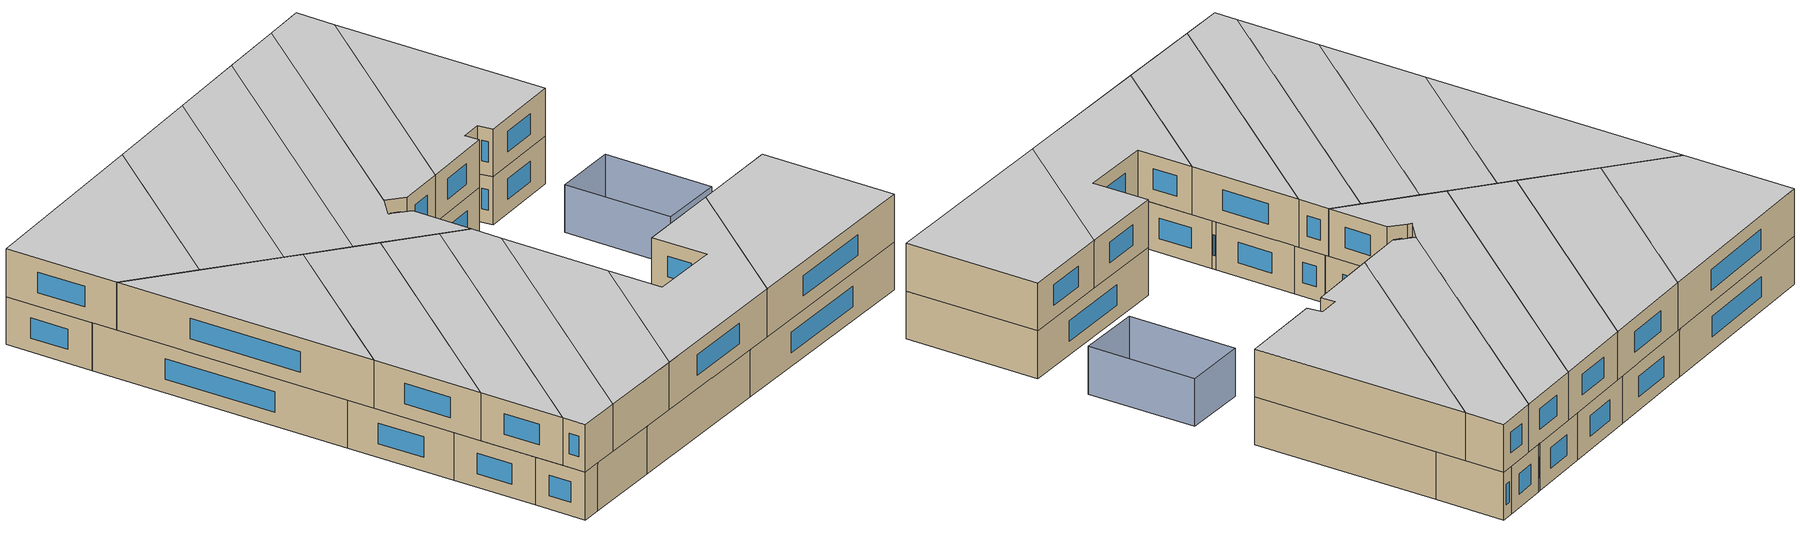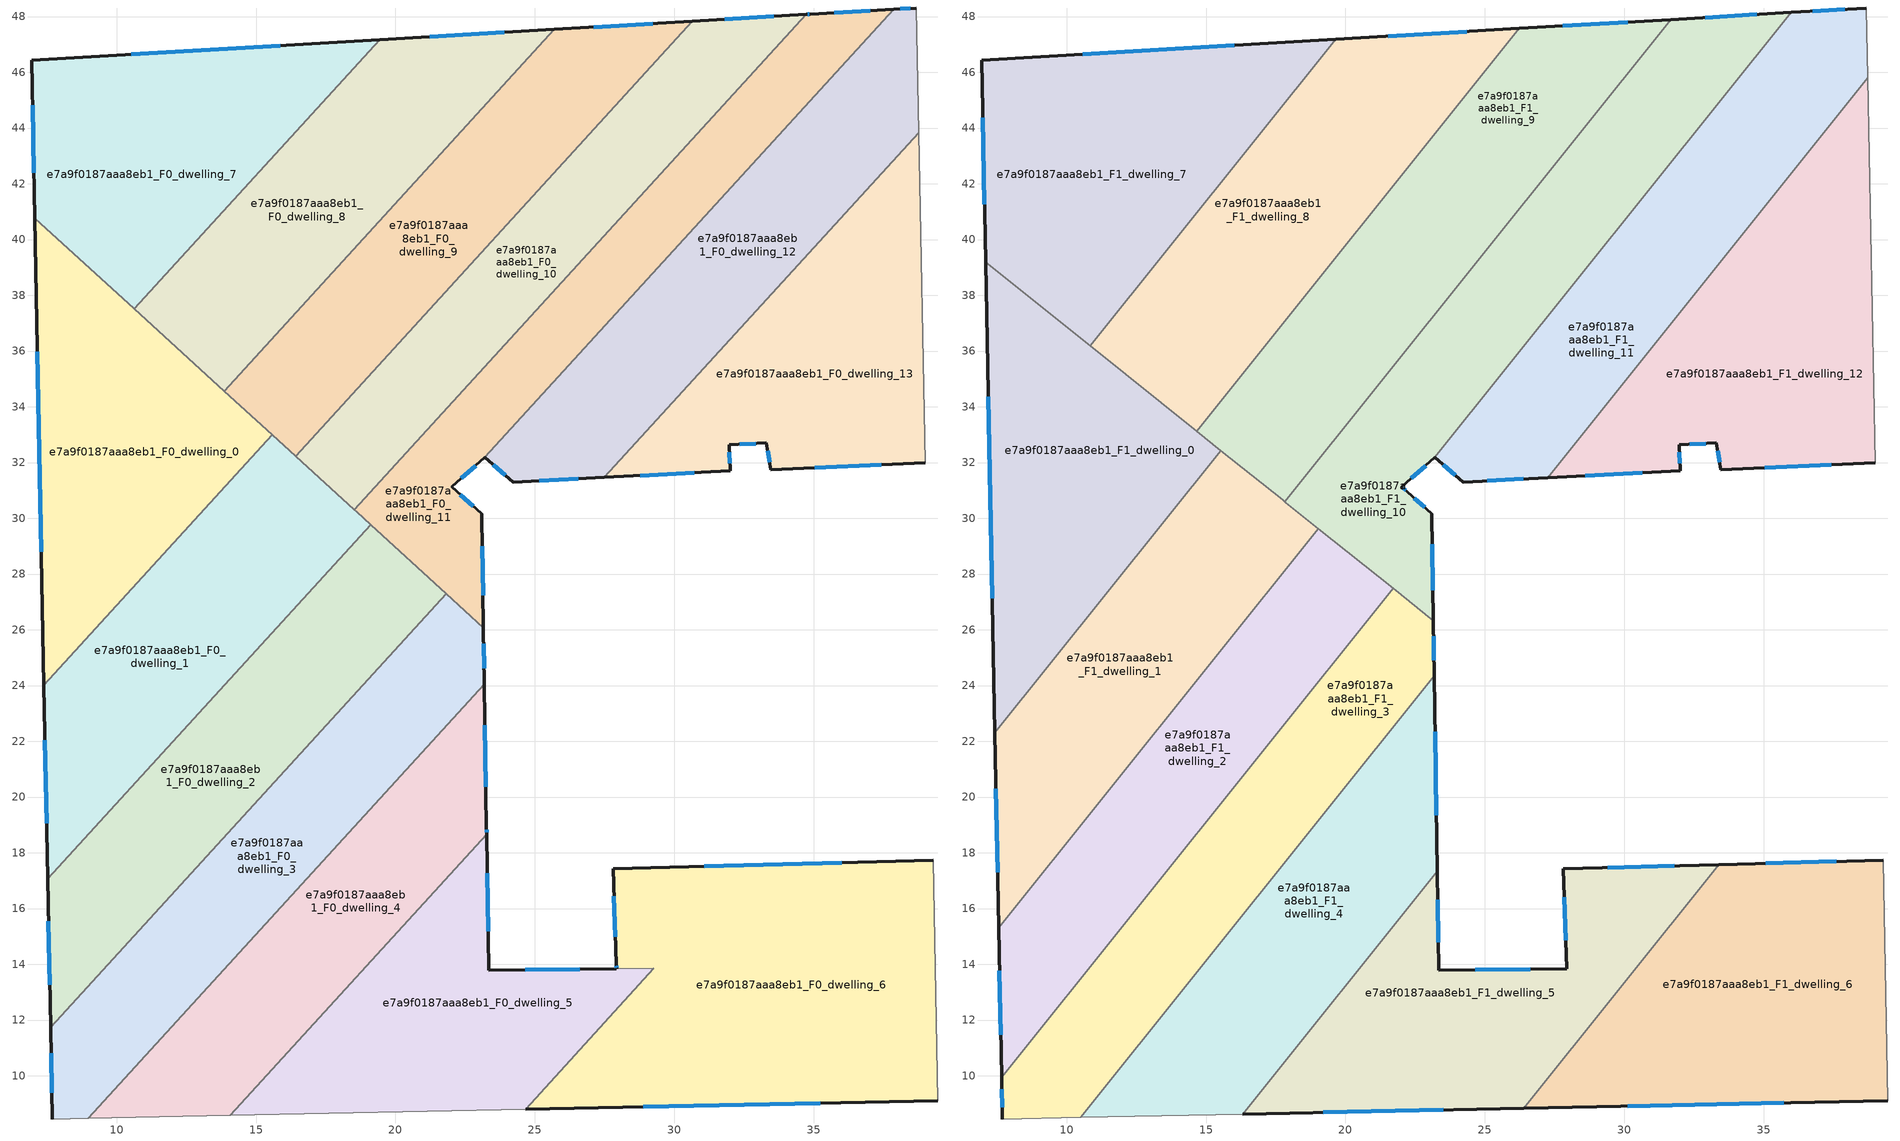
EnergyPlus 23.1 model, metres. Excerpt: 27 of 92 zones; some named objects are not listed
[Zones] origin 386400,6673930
e7a9f0187aaa8eb1_F0_dwelling_0
 floor ground (EU_floor_Construction): 15.58,32.99 7.39,24.01 7.06,40.77 z0
 wall outside (EU_wall_Construction): 7.06,40.77 7.39,24.01 z0:3
 wall to e7a9f0187aaa8eb1_F0_dwelling_1 (EU_wall_Construction): 7.39,24.01 15.58,32.99 z0:3
 wall to e7a9f0187aaa8eb1_F0_dwelling_7 (EU_wall_Construction): 10.63,37.51 7.06,40.77 z0:3
 wall to e7a9f0187aaa8eb1_F0_dwelling_8 (EU_wall_Construction): 13.86,34.57 10.63,37.51 z0:3
 wall to e7a9f0187aaa8eb1_F0_dwelling_9 (EU_wall_Construction): 15.58,32.99 13.86,34.57 z0:3
 window (EU_Window_Construction): 7.15,35.98 7.29,28.8 z0.86:2.14
 ceiling adiabatic (EU_roof_Construction): 7.39,24.01 15.26,32.64 7.09,39.19 z3
e7a9f0187aaa8eb1_F0_dwelling_1
 floor ground (EU_floor_Construction): 19.11,29.77 7.52,17.07 7.39,24.01 15.58,32.99 z0
 wall outside (EU_wall_Construction): 7.39,24.01 7.52,17.07 z0:3
 wall to e7a9f0187aaa8eb1_F0_dwelling_2 (EU_wall_Construction): 7.52,17.07 19.11,29.77 z0:3
 wall to e7a9f0187aaa8eb1_F0_dwelling_10 (EU_wall_Construction): 18.53,30.3 16.42,32.23 z0:3
 wall to e7a9f0187aaa8eb1_F0_dwelling_11 (EU_wall_Construction): 19.11,29.77 18.6,30.24 18.53,30.3 z0:3
 wall to e7a9f0187aaa8eb1_F0_dwelling_9 (EU_wall_Construction): 16.42,32.23 15.58,32.99 z0:3
 window (EU_Window_Construction): 7.42,22.03 7.48,19.05 z0.86:2.14
 ceiling adiabatic (EU_roof_Construction): 7.42,22.3 15.53,32.43 15.26,32.64 7.39,24.01 z3
e7a9f0187aaa8eb1_F0_dwelling_10
 floor ground (EU_floor_Construction): 34.74,48.07 18.53,30.3 16.42,32.23 30.65,47.83 z0
 wall outside (EU_wall_Construction): 34.74,48.07 30.65,47.83 z0:3
 wall to e7a9f0187aaa8eb1_F0_dwelling_9 (EU_wall_Construction): 30.65,47.83 16.42,32.23 z0:3
 wall to e7a9f0187aaa8eb1_F0_dwelling_11 (EU_wall_Construction): 18.53,30.3 34.74,48.07 z0:3
 window (EU_Window_Construction): 33.57,48 31.82,47.9 z0.86:2.14
e7a9f0187aaa8eb1_F0_dwelling_11
 floor ground (EU_floor_Construction): 37.88,48.26 23.21,32.18 22.02,31.13 23.1,30.17 23.16,26.08 18.6,30.24 18.53,30.3 34.74,48.07 34.89,48.08 z0
 wall outside (EU_wall_Construction): 37.88,48.26 34.89,48.08 34.74,48.07 / 23.16,26.08 23.1,30.17 22.02,31.13 23.21,32.18 z0:3
 wall to e7a9f0187aaa8eb1_F0_dwelling_12 (EU_wall_Construction): 23.21,32.18 37.88,48.26 z0:3
 wall to e7a9f0187aaa8eb1_F0_dwelling_2 (EU_wall_Construction): 19.11,29.77 21.82,27.3 z0:3
 wall to e7a9f0187aaa8eb1_F0_dwelling_3 (EU_wall_Construction): 21.82,27.3 23.16,26.08 z0:3
 window (EU_Window_Construction): 34.84,48.08 34.78,48.07 / 37.02,48.21 35.74,48.13 / 22.36,31.43 22.87,31.88 / 22.79,30.44 22.33,30.85 / 23.14,27.25 23.11,29 z0.86:2.14
e7a9f0187aaa8eb1_F0_dwelling_12
 floor ground (EU_floor_Construction): 38.69,48.3 38.78,43.84 27.49,31.47 24.22,31.3 23.21,32.18 37.88,48.26 z0
 wall outside (EU_wall_Construction): 38.69,48.3 37.88,48.26 / 23.21,32.18 24.22,31.3 27.49,31.47 z0:3
 wall adiabatic (EU_wall_Construction): 38.78,43.84 38.69,48.3 z0:3
 wall to e7a9f0187aaa8eb1_F0_dwelling_13 (EU_wall_Construction): 27.49,31.47 38.78,43.84 z0:3
 window (EU_Window_Construction): 38.46,48.29 38.11,48.27 / 25.16,31.35 26.56,31.42 / 23.5,31.93 23.93,31.55 z0.86:2.14
e7a9f0187aaa8eb1_F0_dwelling_13
 floor ground (EU_floor_Construction): 38.78,43.84 39.01,31.98 33.46,31.74 33.3,32.7 31.97,32.63 32,31.7 27.49,31.47 z0
 wall outside (EU_wall_Construction): 27.49,31.47 32,31.7 31.97,32.63 33.3,32.7 33.46,31.74 39.01,31.98 z0:3
 wall adiabatic (EU_wall_Construction): 39.01,31.98 38.78,43.84 z0:3
 window (EU_Window_Construction): 28.78,31.53 30.71,31.63 / 35.05,31.81 37.42,31.91 / 33.35,32.43 33.42,32.02 / 32.35,32.65 32.92,32.68 / 31.99,31.97 31.98,32.36 z0.86:2.14
e7a9f0187aaa8eb1_F0_dwelling_2
 floor ground (EU_floor_Construction): 21.82,27.3 7.63,11.75 7.52,17.07 19.11,29.77 z0
 wall outside (EU_wall_Construction): 7.52,17.07 7.63,11.75 z0:3
 wall to e7a9f0187aaa8eb1_F0_dwelling_3 (EU_wall_Construction): 7.63,11.75 21.82,27.3 z0:3
 window (EU_Window_Construction): 7.55,15.55 7.6,13.27 z0.86:2.14
 ceiling adiabatic (EU_roof_Construction): 19.69,24.97 21.67,27.44 20.98,28.07 19.02,29.63 7.56,15.31 7.63,11.75 z3
e7a9f0187aaa8eb1_F0_dwelling_3
 floor ground (EU_floor_Construction): 23.16,26.08 23.19,24.05 8.98,8.48 7.69,8.45 7.63,11.75 21.82,27.3 z0
 wall outside (EU_wall_Construction): 7.63,11.75 7.69,8.45 / 23.19,24.05 23.16,26.08 z0:3
 wall adiabatic (EU_wall_Construction): 7.69,8.45 8.98,8.48 z0:3
 wall to e7a9f0187aaa8eb1_F0_dwelling_4 (EU_wall_Construction): 8.98,8.48 23.19,24.05 z0:3
 window (EU_Window_Construction): 7.64,10.8 7.67,9.39 / 23.18,24.63 23.17,25.5 z0.86:2.14
e7a9f0187aaa8eb1_F0_dwelling_4
 floor ground (EU_floor_Construction): 23.19,24.05 23.26,18.89 23.27,18.67 14.07,8.58 8.98,8.48 z0
 wall outside (EU_wall_Construction): 23.27,18.67 23.26,18.89 23.19,24.05 z0:3
 wall to e7a9f0187aaa8eb1_F0_dwelling_5 (EU_wall_Construction): 14.07,8.58 23.27,18.67 z0:3
 wall adiabatic (EU_wall_Construction): 8.98,8.48 14.07,8.58 z0:3
 window (EU_Window_Construction): 23.24,20.36 23.21,22.57 / 23.27,18.73 23.27,18.82 z0.86:2.14
e7a9f0187aaa8eb1_F0_dwelling_5
 floor ground (EU_floor_Construction): 29.27,13.85 24.66,8.8 14.07,8.58 23.27,18.67 23.34,13.78 27.93,13.84 z0
 wall outside (EU_wall_Construction): 27.93,13.84 23.34,13.78 23.27,18.67 z0:3
 wall adiabatic (EU_wall_Construction): 14.07,8.58 24.66,8.8 z0:3
 wall to e7a9f0187aaa8eb1_F0_dwelling_6 (EU_wall_Construction): 24.66,8.8 29.27,13.85 27.93,13.83 z0:3
 window (EU_Window_Construction): 23.32,15.18 23.29,17.27 / 26.62,13.82 24.65,13.8 z0.86:2.14
e7a9f0187aaa8eb1_F0_dwelling_6
 floor ground (EU_floor_Construction): 39.29,17.73 39.46,9.1 24.67,8.8 29.27,13.85 27.93,13.84 27.93,13.99 27.92,14.01 27.8,17.42 z0
 wall outside (EU_wall_Construction): 39.29,17.73 27.8,17.42 27.92,14.01 27.93,13.99 27.93,13.84 / 24.67,8.8 39.46,9.1 z0:3
 wall adiabatic (EU_wall_Construction): 39.46,9.1 39.29,17.73 z0:3
 window (EU_Window_Construction): 27.93,13.95 27.93,13.88 / 27.84,16.45 27.89,14.98 / 36.01,17.64 31.08,17.51 / 28.89,8.89 35.23,9.02 z0.86:2.14
e7a9f0187aaa8eb1_F0_dwelling_7
 floor ground (EU_floor_Construction): 19.44,47.17 10.63,37.51 7.06,40.77 6.95,46.43 z0
 wall outside (EU_wall_Construction): 19.44,47.17 6.95,46.43 7.06,40.77 z0:3
 wall to e7a9f0187aaa8eb1_F0_dwelling_8 (EU_wall_Construction): 10.63,37.51 19.44,47.17 z0:3
 window (EU_Window_Construction): 6.98,44.82 7.03,42.39 / 15.87,46.96 10.52,46.64 z0.86:2.14
e7a9f0187aaa8eb1_F0_dwelling_8
 floor ground (EU_floor_Construction): 25.7,47.54 13.86,34.57 10.63,37.51 19.44,47.17 z0
 wall outside (EU_wall_Construction): 25.7,47.54 19.44,47.17 z0:3
 wall to e7a9f0187aaa8eb1_F0_dwelling_9 (EU_wall_Construction): 13.86,34.57 25.7,47.54 z0:3
 window (EU_Window_Construction): 23.91,47.43 21.23,47.28 z0.86:2.14
e7a9f0187aaa8eb1_F0_dwelling_9
 floor ground (EU_floor_Construction): 30.65,47.83 16.42,32.23 13.86,34.57 25.7,47.54 z0
 wall outside (EU_wall_Construction): 30.65,47.83 25.7,47.54 z0:3
 window (EU_Window_Construction): 29.24,47.75 27.11,47.62 z0.86:2.14
e7a9f0187aaa8eb1_F1_dwelling_0
 floor adiabatic (EU_floor_Construction): 15.53,32.43 7.42,22.3 7.09,39.19 z3
 wall outside (EU_wall_Construction): 7.09,39.19 7.42,22.3 z3:6
 wall to e7a9f0187aaa8eb1_F1_dwelling_1 (EU_wall_Construction): 7.42,22.3 15.53,32.43 z3:6
 wall to e7a9f0187aaa8eb1_F1_dwelling_8 (EU_wall_Construction): 14.67,33.12 10.84,36.18 z3:6
 wall to e7a9f0187aaa8eb1_F1_dwelling_7 (EU_wall_Construction): 10.84,36.18 7.09,39.19 z3:6
 wall to e7a9f0187aaa8eb1_F1_dwelling_9 (EU_wall_Construction): 15.53,32.43 14.67,33.12 z3:6
 window (EU_Window_Construction): 7.18,34.36 7.33,27.13 z3.86:5.14
 ceiling to e7a9f0187aaa8eb1_F2_dwelling_0 (EU_floor_Construction): 7.42,22.3 15.53,32.43 7.09,39.19 z6
e7a9f0187aaa8eb1_F1_dwelling_1
 floor to e7a9f0187aaa8eb1_F0_dwelling_1 (EU_floor_Construction): 19,29.65 7.52,17.07 7.42,22.3 15.53,32.43 z3
 floor to e7a9f0187aaa8eb1_F0_dwelling_2 (EU_floor_Construction): 19.02,29.63 7.56,15.31 7.52,17.07 19,29.65 z3
 wall outside (EU_wall_Construction): 7.42,22.3 7.56,15.31 z3:6
 wall to e7a9f0187aaa8eb1_F1_dwelling_2 (EU_wall_Construction): 7.56,15.31 19.02,29.63 z3:6
 wall to e7a9f0187aaa8eb1_F1_dwelling_9 (EU_wall_Construction): 17.82,30.6 17.74,30.66 15.53,32.43 z3:6
 wall to e7a9f0187aaa8eb1_F1_dwelling_10 (EU_wall_Construction): 19.02,29.63 17.86,30.56 17.82,30.59 z3:6
 window (EU_Window_Construction): 7.46,20.3 7.52,17.31 z3.86:5.14
 ceiling to e7a9f0187aaa8eb1_F2_dwelling_1 (EU_floor_Construction): 7.56,15.31 19.02,29.63 15.53,32.43 7.42,22.3 z6
e7a9f0187aaa8eb1_F1_dwelling_10
 floor to e7a9f0187aaa8eb1_F0_dwelling_10 (EU_floor_Construction): 34.74,48.07 18.53,30.3 17.99,30.8 31.67,47.89 z3
 floor to e7a9f0187aaa8eb1_F0_dwelling_11 (EU_floor_Construction): 35.99,48.15 23.21,32.18 22.02,31.13 23.1,30.17 23.15,26.33 20.97,28.07 18.6,30.24 18.53,30.3 34.74,48.07 34.81,48.08 z3
 floor to e7a9f0187aaa8eb1_F0_dwelling_1 (EU_floor_Construction): 18.6,30.24 19.11,29.77 19,29.65 17.82,30.6 17.99,30.8 18.53,30.3 z3
 floor to e7a9f0187aaa8eb1_F0_dwelling_2 (EU_floor_Construction): 20.97,28.07 19,29.65 19.11,29.77 z3
 wall outside (EU_wall_Construction): 35.99,48.15 31.67,47.89 / 23.15,26.33 23.1,30.17 22.22,30.95 22.02,31.13 23.21,32.18 z3:6
 wall to e7a9f0187aaa8eb1_F1_dwelling_9 (EU_wall_Construction): 31.67,47.89 17.82,30.59 z3:6
 wall to e7a9f0187aaa8eb1_F1_dwelling_11 (EU_wall_Construction): 23.21,32.18 35.99,48.15 z3:6
 wall to e7a9f0187aaa8eb1_F1_dwelling_2 (EU_wall_Construction): 19.02,29.63 21.71,27.49 z3:6
 wall to e7a9f0187aaa8eb1_F1_dwelling_3 (EU_wall_Construction): 21.71,27.48 23.15,26.33 z3:6
 window (EU_Window_Construction): 34.76,48.07 32.9,47.96 / 22.36,31.43 22.87,31.88 / 22.16,31 22.08,31.07 / 22.85,30.39 22.47,30.72 / 23.14,27.42 23.11,29.07 z3.86:5.14
 ceiling to e7a9f0187aaa8eb1_F2_dwelling_10 (EU_floor_Construction): 23.15,26.33 23.1,30.17 22.22,30.95 22.02,31.13 23.21,32.18 35.99,48.15 31.67,47.89 17.82,30.59 17.86,30.56 z6
e7a9f0187aaa8eb1_F1_dwelling_11
 floor to e7a9f0187aaa8eb1_F0_dwelling_11 (EU_floor_Construction): 37.88,48.26 23.21,32.18 35.99,48.15 z3
 floor to e7a9f0187aaa8eb1_F0_dwelling_12 (EU_floor_Construction): 38.69,48.3 38.74,45.81 27.25,31.46 24.22,31.3 23.21,32.18 37.88,48.26 z3
 wall outside (EU_wall_Construction): 38.69,48.3 35.99,48.15 / 23.21,32.18 24.22,31.3 27.25,31.46 z3:6
 wall adiabatic (EU_wall_Construction): 38.74,45.81 38.69,48.3 z3:6
 wall to e7a9f0187aaa8eb1_F1_dwelling_12 (EU_wall_Construction): 27.25,31.46 38.74,45.81 z3:6
 window (EU_Window_Construction): 37.92,48.26 36.76,48.19 / 25.09,31.34 26.38,31.41 / 23.5,31.93 23.93,31.55 z3.86:5.14
 ceiling to e7a9f0187aaa8eb1_F2_dwelling_11 (EU_floor_Construction): 27.25,31.46 38.74,45.81 38.69,48.3 35.99,48.15 23.21,32.18 24.22,31.3 z6
e7a9f0187aaa8eb1_F1_dwelling_12
 floor to e7a9f0187aaa8eb1_F0_dwelling_12 (EU_floor_Construction): 38.74,45.81 38.78,43.84 27.49,31.47 27.25,31.46 z3
 floor to e7a9f0187aaa8eb1_F0_dwelling_13 (EU_floor_Construction): 38.78,43.84 39.01,31.98 33.46,31.74 33.3,32.7 31.97,32.63 32,31.7 27.49,31.47 z3
 wall outside (EU_wall_Construction): 27.25,31.46 32,31.7 31.97,32.63 33.3,32.7 33.46,31.74 39.01,31.98 z3:6
 wall adiabatic (EU_wall_Construction): 39.01,31.98 38.74,45.81 z3:6
 window (EU_Window_Construction): 28.61,31.53 30.64,31.63 / 35.05,31.81 37.42,31.91 / 33.35,32.43 33.42,32.02 / 32.35,32.65 32.92,32.68 / 31.99,31.97 31.98,32.36 z3.86:5.14
 ceiling to e7a9f0187aaa8eb1_F2_dwelling_12 (EU_floor_Construction): 39.01,31.98 38.74,45.81 27.25,31.46 32,31.7 31.97,32.63 33.3,32.7 33.46,31.74 z6
e7a9f0187aaa8eb1_F1_dwelling_2
 floor to e7a9f0187aaa8eb1_F0_dwelling_3 (EU_floor_Construction): 19.69,24.97 7.66,9.94 7.63,11.75 z3
 floor to e7a9f0187aaa8eb1_F0_dwelling_11 (EU_floor_Construction): 21.71,27.49 21.67,27.44 20.97,28.07 z3
 floor adiabatic (EU_floor_Construction): 20.97,28.07 21.67,27.44 19.69,24.97 7.63,11.75 7.66,9.94 7.56,15.31 19.02,29.63 z3
 wall outside (EU_wall_Construction): 7.56,15.31 7.66,9.94 z3:6
 wall to e7a9f0187aaa8eb1_F1_dwelling_3 (EU_wall_Construction): 7.66,9.94 21.71,27.49 z3:6
 window (EU_Window_Construction): 7.59,13.77 7.63,11.47 z3.86:5.14
 ceiling to e7a9f0187aaa8eb1_F2_dwelling_2 (EU_floor_Construction): 7.66,9.94 21.71,27.49 19.02,29.63 7.56,15.31 z6
e7a9f0187aaa8eb1_F1_dwelling_3
 floor to e7a9f0187aaa8eb1_F0_dwelling_3 (EU_floor_Construction): 23.16,26.08 23.18,24.34 21.2,21.87 8.98,8.48 7.69,8.45 7.66,9.94 19.69,24.97 21.82,27.3 z3
 floor to e7a9f0187aaa8eb1_F0_dwelling_2 (EU_floor_Construction): 21.82,27.3 19.69,24.97 21.67,27.44 z3
 floor to e7a9f0187aaa8eb1_F0_dwelling_4 (EU_floor_Construction): 21.2,21.87 10.5,8.51 8.98,8.48 z3
 floor to e7a9f0187aaa8eb1_F0_dwelling_11 (EU_floor_Construction): 23.15,26.33 23.16,26.08 21.67,27.44 21.71,27.49 z3
 wall outside (EU_wall_Construction): 23.18,24.34 23.15,26.33 / 7.66,9.94 7.69,8.45 z3:6
 wall to e7a9f0187aaa8eb1_F1_dwelling_4 (EU_wall_Construction): 10.5,8.51 23.18,24.34 z3:6
 wall adiabatic (EU_wall_Construction): 7.69,8.45 10.5,8.51 z3:6
 window (EU_Window_Construction): 23.17,24.91 23.16,25.76 / 7.67,9.51 7.68,8.88 z3.86:5.14
 ceiling to e7a9f0187aaa8eb1_F2_dwelling_3 (EU_floor_Construction): 10.5,8.51 23.18,24.34 23.15,26.33 21.71,27.49 7.66,9.94 7.69,8.45 z6
e7a9f0187aaa8eb1_F1_dwelling_4
 floor to e7a9f0187aaa8eb1_F0_dwelling_4 (EU_floor_Construction): 23.19,24.05 23.26,18.89 23.27,18.67 14.07,8.58 10.5,8.51 21.2,21.87 z3
 floor to e7a9f0187aaa8eb1_F0_dwelling_3 (EU_floor_Construction): 23.18,24.34 23.19,24.05 21.2,21.87 z3
 floor to e7a9f0187aaa8eb1_F0_dwelling_5 (EU_floor_Construction): 23.27,18.67 23.29,17.34 16.31,8.63 14.07,8.58 z3
 wall outside (EU_wall_Construction): 23.29,17.34 23.18,24.34 z3:6
 wall to e7a9f0187aaa8eb1_F1_dwelling_5 (EU_wall_Construction): 16.31,8.63 23.29,17.34 z3:6
 wall adiabatic (EU_wall_Construction): 10.5,8.51 16.31,8.63 z3:6
 window (EU_Window_Construction): 23.26,19.34 23.21,22.34 z3.86:5.14
 ceiling to e7a9f0187aaa8eb1_F2_dwelling_4 (EU_floor_Construction): 16.31,8.63 23.29,17.34 23.18,24.34 10.5,8.51 z6
e7a9f0187aaa8eb1_F1_dwelling_5
 floor to e7a9f0187aaa8eb1_F0_dwelling_5 (EU_floor_Construction): 29.27,13.85 24.66,8.8 16.31,8.63 23.29,17.34 23.34,13.78 z3
 floor to e7a9f0187aaa8eb1_F0_dwelling_6 (EU_floor_Construction): 33.39,17.57 26.39,8.84 24.66,8.8 29.27,13.85 27.93,13.84 27.93,13.99 27.93,14.01 27.8,17.42 z3
 wall outside (EU_wall_Construction): 16.31,8.63 26.39,8.83 / 33.39,17.58 27.8,17.42 27.93,13.84 23.34,13.78 23.29,17.34 z3:6
 wall to e7a9f0187aaa8eb1_F1_dwelling_6 (EU_wall_Construction): 26.39,8.83 33.39,17.58 z3:6
 window (EU_Window_Construction): 19.19,8.69 23.51,8.77 / 23.33,14.8 23.3,16.32 / 26.62,13.82 24.65,13.8 / 27.84,16.4 27.89,14.86 / 31.79,17.53 29.4,17.47 z3.86:5.14
 ceiling to e7a9f0187aaa8eb1_F2_dwelling_5 (EU_floor_Construction): 26.39,8.83 33.39,17.58 27.8,17.42 27.93,13.84 23.34,13.78 23.29,17.34 16.31,8.63 z6
e7a9f0187aaa8eb1_F1_dwelling_6
 floor to e7a9f0187aaa8eb1_F0_dwelling_6 (EU_floor_Construction): 39.29,17.73 39.46,9.1 26.39,8.84 33.39,17.57 z3
 wall outside (EU_wall_Construction): 26.39,8.83 39.46,9.1 / 39.29,17.73 33.39,17.58 z3:6
 wall adiabatic (EU_wall_Construction): 39.46,9.1 39.29,17.73 z3:6
 window (EU_Window_Construction): 30.12,8.91 35.72,9.03 / 37.6,17.69 35.07,17.62 z3.86:5.14
 ceiling to e7a9f0187aaa8eb1_F2_dwelling_6 (EU_floor_Construction): 39.46,9.1 39.29,17.73 33.39,17.58 26.39,8.83 z6
e7a9f0187aaa8eb1_F1_dwelling_7
 floor to e7a9f0187aaa8eb1_F0_dwelling_7 (EU_floor_Construction): 19.44,47.17 10.63,37.51 7.06,40.77 6.95,46.43 z3
 floor to e7a9f0187aaa8eb1_F0_dwelling_0 (EU_floor_Construction): 11.37,36.84 10.84,36.18 7.09,39.19 7.06,40.77 z3
 floor to e7a9f0187aaa8eb1_F0_dwelling_8 (EU_floor_Construction): 19.65,47.18 11.37,36.84 10.63,37.51 19.44,47.17 z3
 wall outside (EU_wall_Construction): 19.65,47.18 6.95,46.43 7.09,39.19 z3:6
 wall to e7a9f0187aaa8eb1_F1_dwelling_8 (EU_wall_Construction): 10.84,36.18 19.65,47.18 z3:6
 window (EU_Window_Construction): 6.99,44.36 7.05,41.26 / 16.02,46.97 10.58,46.65 z3.86:5.14
 ceiling to e7a9f0187aaa8eb1_F2_dwelling_7 (EU_floor_Construction): 10.84,36.18 19.65,47.18 6.95,46.43 7.09,39.19 z6
e7a9f0187aaa8eb1_F1_dwelling_8
 floor to e7a9f0187aaa8eb1_F0_dwelling_8 (EU_floor_Construction): 25.7,47.54 13.86,34.57 11.37,36.84 19.65,47.18 z3
 floor to e7a9f0187aaa8eb1_F0_dwelling_9 (EU_floor_Construction): 26.24,47.57 15,33.53 13.86,34.57 25.7,47.54 z3
 floor to e7a9f0187aaa8eb1_F0_dwelling_0 (EU_floor_Construction): 15,33.53 14.67,33.12 10.84,36.18 11.37,36.84 z3
 wall outside (EU_wall_Construction): 26.24,47.57 19.65,47.18 z3:6
 wall to e7a9f0187aaa8eb1_F1_dwelling_9 (EU_wall_Construction): 14.67,33.12 26.24,47.57 z3:6
 window (EU_Window_Construction): 24.35,47.46 21.53,47.29 z3.86:5.14
 ceiling to e7a9f0187aaa8eb1_F2_dwelling_8 (EU_floor_Construction): 14.67,33.12 26.24,47.57 19.65,47.18 10.84,36.18 z6
e7a9f0187aaa8eb1_F1_dwelling_9
 floor to e7a9f0187aaa8eb1_F0_dwelling_9 (EU_floor_Construction): 30.65,47.83 16.42,32.23 15,33.53 26.24,47.57 z3
 floor to e7a9f0187aaa8eb1_F0_dwelling_1 (EU_floor_Construction): 17.99,30.8 17.82,30.6 17.78,30.63 17.74,30.66 15.26,32.64 15.58,32.99 z3
 floor to e7a9f0187aaa8eb1_F0_dwelling_10 (EU_floor_Construction): 31.67,47.89 17.99,30.8 16.42,32.23 30.65,47.83 z3
 floor to e7a9f0187aaa8eb1_F0_dwelling_0 (EU_floor_Construction): 15.58,32.99 15.26,32.64 14.67,33.12 15,33.53 z3
 wall outside (EU_wall_Construction): 31.67,47.89 26.24,47.57 z3:6
 window (EU_Window_Construction): 30.12,47.8 27.79,47.66 z3.86:5.14
 ceiling to e7a9f0187aaa8eb1_F2_dwelling_9 (EU_floor_Construction): 17.82,30.59 31.67,47.89 26.24,47.57 14.67,33.12 17.74,30.66 z6
shading: 39.09,28.03 39.22,21.07 / 39.22,21.07 35.05,20.99 / 35.05,20.99 34.92,27.95 / 34.92,27.95 39.09,28.03 z0:3
[Building]
EU S2 Campaign: North Axis=0; Terrain=City; Solar Distribution=FullExterior
[Site:Location]
Helsinki-Vantaa.AP: Latitude=60.317; Longitude=24.963; Time Zone=2; Elevation=54.6
[SizingPeriod:WeatherFileDays]
AnnualSizingPeriod: Begin Month=1; Begin Day of Month=1; End Month=12; End Day of Month=31; Day of Week for Start Day=Monday; Use Weather File Daylight Saving Period=No; Use Weather File Rain and Snow Indicators=No
[MATERIAL]
EU_InternalMass_Material: Roughness=MediumRough; Thickness=0.1; Conductivity=1; Density=1800; Specific Heat=900; Thermal Absorptance=0.9; Solar Absorptance=0.7; Visible Absorptance=0.7
[MATERIAL:NOMASS] Roughness=MediumRough; Thermal Absorptance=0.9; Solar Absorptance=0.7; Visible Absorptance=0.7
Name | Thermal Resistance
EU_wall_NoMass | 1.10183
EU_roof_NoMass; EU_floor_NoMass | 1.70606
[WINDOWMATERIAL:SIMPLEGLAZINGSYSTEM]
EU_Window_SimpleGlazing: UFactor=3.11035; Solar Heat Gain Coefficient=0.8; Visible Transmittance=0.8
[CONSTRUCTION]
EU_wall_Construction: EU_wall_NoMass
EU_roof_Construction: EU_roof_NoMass
EU_floor_Construction: EU_floor_NoMass
EU_Window_Construction: EU_Window_SimpleGlazing
EU_InternalMass_Construction: EU_InternalMass_Material
[ZONE] Type=1; Multiplier=1; Ceiling Height=autocalculate; Floor Area=autocalculate; Part of Total Floor Area=Yes
Name | Volume
e7a9f0187aaa8eb1_F0_dwelling_0 | 210.403
e7a9f0187aaa8eb1_F1_dwelling_0 | 210.416
e7a9f0187aaa8eb1_F0_dwelling_1 | 210.417
e7a9f0187aaa8eb1_F1_dwelling_1 | 210.393
e7a9f0187aaa8eb1_F0_dwelling_10 | 193.691
e7a9f0187aaa8eb1_F1_dwelling_10 | 248.413
e7a9f0187aaa8eb1_F0_dwelling_11 | 189.117
e7a9f0187aaa8eb1_F1_dwelling_11 | 224.446
e7a9f0187aaa8eb1_F0_dwelling_12 | 220.403
e7a9f0187aaa8eb1_F1_dwelling_12 | 239.722
e7a9f0187aaa8eb1_F0_dwelling_13 | 200.673
e7a9f0187aaa8eb1_F0_dwelling_2 | 210.387
e7a9f0187aaa8eb1_F1_dwelling_2 | 210.441
e7a9f0187aaa8eb1_F0_dwelling_3 | 212.867
e7a9f0187aaa8eb1_F1_dwelling_3 | 210.337
e7a9f0187aaa8eb1_F0_dwelling_4 | 192.038
e7a9f0187aaa8eb1_F1_dwelling_4 | 210.442
e7a9f0187aaa8eb1_F0_dwelling_5 | 192.672
e7a9f0187aaa8eb1_F1_dwelling_5 | 210.401
e7a9f0187aaa8eb1_F0_dwelling_6 | 310.05
e7a9f0187aaa8eb1_F1_dwelling_6 | 244.841
e7a9f0187aaa8eb1_F0_dwelling_7 | 200.962
e7a9f0187aaa8eb1_F1_dwelling_7 | 239.71
e7a9f0187aaa8eb1_F0_dwelling_8 | 201.004
e7a9f0187aaa8eb1_F1_dwelling_8 | 239.759
e7a9f0187aaa8eb1_F0_dwelling_9 | 200.961
e7a9f0187aaa8eb1_F1_dwelling_9 | 246.39
[INTERNALMASS] Construction=EU_InternalMass_Construction
Name | Zone or ZoneList | Surface Area
e7a9f0187aaa8eb1_F0_dwelling_0_EU_InternalMass | e7a9f0187aaa8eb1_F0_dwelling_0 | 70.1343
e7a9f0187aaa8eb1_F0_dwelling_1_EU_InternalMass | e7a9f0187aaa8eb1_F0_dwelling_1 | 70.1387
e7a9f0187aaa8eb1_F0_dwelling_2_EU_InternalMass | e7a9f0187aaa8eb1_F0_dwelling_2 | 70.1292
e7a9f0187aaa8eb1_F0_dwelling_3_EU_InternalMass | e7a9f0187aaa8eb1_F0_dwelling_3 | 70.9564
e7a9f0187aaa8eb1_F0_dwelling_4_EU_InternalMass | e7a9f0187aaa8eb1_F0_dwelling_4 | 64.0128
e7a9f0187aaa8eb1_F0_dwelling_5_EU_InternalMass | e7a9f0187aaa8eb1_F0_dwelling_5 | 64.2132
e7a9f0187aaa8eb1_F0_dwelling_6_EU_InternalMass | e7a9f0187aaa8eb1_F0_dwelling_6 | 103.37
e7a9f0187aaa8eb1_F0_dwelling_7_EU_InternalMass | e7a9f0187aaa8eb1_F0_dwelling_7 | 66.9876
e7a9f0187aaa8eb1_F0_dwelling_8_EU_InternalMass | e7a9f0187aaa8eb1_F0_dwelling_8 | 67.0011
e7a9f0187aaa8eb1_F0_dwelling_9_EU_InternalMass | e7a9f0187aaa8eb1_F0_dwelling_9 | 66.987
e7a9f0187aaa8eb1_F0_dwelling_10_EU_InternalMass | e7a9f0187aaa8eb1_F0_dwelling_10 | 64.5646
e7a9f0187aaa8eb1_F0_dwelling_11_EU_InternalMass | e7a9f0187aaa8eb1_F0_dwelling_11 | 63.0373
e7a9f0187aaa8eb1_F0_dwelling_12_EU_InternalMass | e7a9f0187aaa8eb1_F0_dwelling_12 | 73.4675
e7a9f0187aaa8eb1_F0_dwelling_13_EU_InternalMass | e7a9f0187aaa8eb1_F0_dwelling_13 | 66.8913
e7a9f0187aaa8eb1_F1_dwelling_0_EU_InternalMass | e7a9f0187aaa8eb1_F1_dwelling_0 | 70.139
e7a9f0187aaa8eb1_F1_dwelling_1_EU_InternalMass | e7a9f0187aaa8eb1_F1_dwelling_1 | 70.1312
e7a9f0187aaa8eb1_F1_dwelling_2_EU_InternalMass | e7a9f0187aaa8eb1_F1_dwelling_2 | 70.1471
e7a9f0187aaa8eb1_F1_dwelling_3_EU_InternalMass | e7a9f0187aaa8eb1_F1_dwelling_3 | 70.1124
e7a9f0187aaa8eb1_F1_dwelling_4_EU_InternalMass | e7a9f0187aaa8eb1_F1_dwelling_4 | 70.1472
e7a9f0187aaa8eb1_F1_dwelling_5_EU_InternalMass | e7a9f0187aaa8eb1_F1_dwelling_5 | 70.1334
e7a9f0187aaa8eb1_F1_dwelling_6_EU_InternalMass | e7a9f0187aaa8eb1_F1_dwelling_6 | 81.6139
e7a9f0187aaa8eb1_F1_dwelling_7_EU_InternalMass | e7a9f0187aaa8eb1_F1_dwelling_7 | 79.9035
e7a9f0187aaa8eb1_F1_dwelling_8_EU_InternalMass | e7a9f0187aaa8eb1_F1_dwelling_8 | 79.9198
e7a9f0187aaa8eb1_F1_dwelling_9_EU_InternalMass | e7a9f0187aaa8eb1_F1_dwelling_9 | 82.1345
e7a9f0187aaa8eb1_F1_dwelling_10_EU_InternalMass | e7a9f0187aaa8eb1_F1_dwelling_10 | 82.8001
e7a9f0187aaa8eb1_F1_dwelling_11_EU_InternalMass | e7a9f0187aaa8eb1_F1_dwelling_11 | 74.8151
e7a9f0187aaa8eb1_F1_dwelling_12_EU_InternalMass | e7a9f0187aaa8eb1_F1_dwelling_12 | 79.9078
[OTHEREQUIPMENT] Fuel Type=Electricity; Design Level Calculation Method=Watts/Area; Power per Zone Floor Area=1; Fraction Latent=0; Fraction Radiant=0; Fraction Lost=0; Carbon Dioxide Generation Rate=0; EndUse Subcategory=EU_Step8_InternalGains
Name | Zone or ZoneList or Space or SpaceList | Schedule
EU_Step8_InternalGain_e7a9f0187aaa8eb1_F0_dwelling_0_f000 | e7a9f0187aaa8eb1_F0_dwelling_0 | EU_Step8_GainSchedule_e7a9f0187aaa8eb1_F0_dwelling_0_f000
EU_Step8_InternalGain_e7a9f0187aaa8eb1_F0_dwelling_1_f000 | e7a9f0187aaa8eb1_F0_dwelling_1 | EU_Step8_GainSchedule_e7a9f0187aaa8eb1_F0_dwelling_1_f000
EU_Step8_InternalGain_e7a9f0187aaa8eb1_F0_dwelling_2_f000 | e7a9f0187aaa8eb1_F0_dwelling_2 | EU_Step8_GainSchedule_e7a9f0187aaa8eb1_F0_dwelling_2_f000
EU_Step8_InternalGain_e7a9f0187aaa8eb1_F0_dwelling_3_f000 | e7a9f0187aaa8eb1_F0_dwelling_3 | EU_Step8_GainSchedule_e7a9f0187aaa8eb1_F0_dwelling_3_f000
EU_Step8_InternalGain_e7a9f0187aaa8eb1_F0_dwelling_4_f000 | e7a9f0187aaa8eb1_F0_dwelling_4 | EU_Step8_GainSchedule_e7a9f0187aaa8eb1_F0_dwelling_4_f000
EU_Step8_InternalGain_e7a9f0187aaa8eb1_F0_dwelling_5_f000 | e7a9f0187aaa8eb1_F0_dwelling_5 | EU_Step8_GainSchedule_e7a9f0187aaa8eb1_F0_dwelling_5_f000
EU_Step8_InternalGain_e7a9f0187aaa8eb1_F0_dwelling_6_f000 | e7a9f0187aaa8eb1_F0_dwelling_6 | EU_Step8_GainSchedule_e7a9f0187aaa8eb1_F0_dwelling_6_f000
EU_Step8_InternalGain_e7a9f0187aaa8eb1_F0_dwelling_7_f000 | e7a9f0187aaa8eb1_F0_dwelling_7 | EU_Step8_GainSchedule_e7a9f0187aaa8eb1_F0_dwelling_7_f000
EU_Step8_InternalGain_e7a9f0187aaa8eb1_F0_dwelling_8_f000 | e7a9f0187aaa8eb1_F0_dwelling_8 | EU_Step8_GainSchedule_e7a9f0187aaa8eb1_F0_dwelling_8_f000
EU_Step8_InternalGain_e7a9f0187aaa8eb1_F0_dwelling_9_f000 | e7a9f0187aaa8eb1_F0_dwelling_9 | EU_Step8_GainSchedule_e7a9f0187aaa8eb1_F0_dwelling_9_f000
EU_Step8_InternalGain_e7a9f0187aaa8eb1_F0_dwelling_10_f000 | e7a9f0187aaa8eb1_F0_dwelling_10 | EU_Step8_GainSchedule_e7a9f0187aaa8eb1_F0_dwelling_10_f000
EU_Step8_InternalGain_e7a9f0187aaa8eb1_F0_dwelling_11_f000 | e7a9f0187aaa8eb1_F0_dwelling_11 | EU_Step8_GainSchedule_e7a9f0187aaa8eb1_F0_dwelling_11_f000
EU_Step8_InternalGain_e7a9f0187aaa8eb1_F0_dwelling_12_f000 | e7a9f0187aaa8eb1_F0_dwelling_12 | EU_Step8_GainSchedule_e7a9f0187aaa8eb1_F0_dwelling_12_f000
EU_Step8_InternalGain_e7a9f0187aaa8eb1_F0_dwelling_13_f000 | e7a9f0187aaa8eb1_F0_dwelling_13 | EU_Step8_GainSchedule_e7a9f0187aaa8eb1_F0_dwelling_13_f000
EU_Step8_InternalGain_e7a9f0187aaa8eb1_F1_dwelling_0_f000 | e7a9f0187aaa8eb1_F1_dwelling_0 | EU_Step8_GainSchedule_e7a9f0187aaa8eb1_F1_dwelling_0_f000
EU_Step8_InternalGain_e7a9f0187aaa8eb1_F1_dwelling_1_f000 | e7a9f0187aaa8eb1_F1_dwelling_1 | EU_Step8_GainSchedule_e7a9f0187aaa8eb1_F1_dwelling_1_f000
EU_Step8_InternalGain_e7a9f0187aaa8eb1_F1_dwelling_2_f000 | e7a9f0187aaa8eb1_F1_dwelling_2 | EU_Step8_GainSchedule_e7a9f0187aaa8eb1_F1_dwelling_2_f000
EU_Step8_InternalGain_e7a9f0187aaa8eb1_F1_dwelling_3_f000 | e7a9f0187aaa8eb1_F1_dwelling_3 | EU_Step8_GainSchedule_e7a9f0187aaa8eb1_F1_dwelling_3_f000
EU_Step8_InternalGain_e7a9f0187aaa8eb1_F1_dwelling_4_f000 | e7a9f0187aaa8eb1_F1_dwelling_4 | EU_Step8_GainSchedule_e7a9f0187aaa8eb1_F1_dwelling_4_f000
EU_Step8_InternalGain_e7a9f0187aaa8eb1_F1_dwelling_5_f000 | e7a9f0187aaa8eb1_F1_dwelling_5 | EU_Step8_GainSchedule_e7a9f0187aaa8eb1_F1_dwelling_5_f000
EU_Step8_InternalGain_e7a9f0187aaa8eb1_F1_dwelling_6_f000 | e7a9f0187aaa8eb1_F1_dwelling_6 | EU_Step8_GainSchedule_e7a9f0187aaa8eb1_F1_dwelling_6_f000
EU_Step8_InternalGain_e7a9f0187aaa8eb1_F1_dwelling_7_f000 | e7a9f0187aaa8eb1_F1_dwelling_7 | EU_Step8_GainSchedule_e7a9f0187aaa8eb1_F1_dwelling_7_f000
EU_Step8_InternalGain_e7a9f0187aaa8eb1_F1_dwelling_8_f000 | e7a9f0187aaa8eb1_F1_dwelling_8 | EU_Step8_GainSchedule_e7a9f0187aaa8eb1_F1_dwelling_8_f000
EU_Step8_InternalGain_e7a9f0187aaa8eb1_F1_dwelling_9_f000 | e7a9f0187aaa8eb1_F1_dwelling_9 | EU_Step8_GainSchedule_e7a9f0187aaa8eb1_F1_dwelling_9_f000
EU_Step8_InternalGain_e7a9f0187aaa8eb1_F1_dwelling_10_f000 | e7a9f0187aaa8eb1_F1_dwelling_10 | EU_Step8_GainSchedule_e7a9f0187aaa8eb1_F1_dwelling_10_f000
EU_Step8_InternalGain_e7a9f0187aaa8eb1_F1_dwelling_11_f000 | e7a9f0187aaa8eb1_F1_dwelling_11 | EU_Step8_GainSchedule_e7a9f0187aaa8eb1_F1_dwelling_11_f000
EU_Step8_InternalGain_e7a9f0187aaa8eb1_F1_dwelling_12_f000 | e7a9f0187aaa8eb1_F1_dwelling_12 | EU_Step8_GainSchedule_e7a9f0187aaa8eb1_F1_dwelling_12_f000
[ZONEVENTILATION:DESIGNFLOWRATE] Schedule=EU_AlwaysOn; Design Flow Rate Calculation Method=AirChanges/Hour; Air Changes per Hour=0.756316; Ventilation Type=Natural; Fan Pressure Rise=0; Fan Total Efficiency=1; Constant Term Coefficient=1; Temperature Term Coefficient=0; Velocity Term Coefficient=0; Velocity Squared Term Coefficient=0; Minimum Indoor Temperature=-100; Maximum Indoor Temperature=100; Delta Temperature=-100; Minimum Outdoor Temperature=-100; Maximum Outdoor Temperature=100; Maximum Wind Speed=40
Name | Zone or ZoneList or Space or SpaceList
EU_ConstantAir_e7a9f0187aaa8eb1_F0_dwelling_0 | e7a9f0187aaa8eb1_F0_dwelling_0
EU_ConstantAir_e7a9f0187aaa8eb1_F0_dwelling_1 | e7a9f0187aaa8eb1_F0_dwelling_1
EU_ConstantAir_e7a9f0187aaa8eb1_F0_dwelling_2 | e7a9f0187aaa8eb1_F0_dwelling_2
EU_ConstantAir_e7a9f0187aaa8eb1_F0_dwelling_3 | e7a9f0187aaa8eb1_F0_dwelling_3
EU_ConstantAir_e7a9f0187aaa8eb1_F0_dwelling_4 | e7a9f0187aaa8eb1_F0_dwelling_4
EU_ConstantAir_e7a9f0187aaa8eb1_F0_dwelling_5 | e7a9f0187aaa8eb1_F0_dwelling_5
EU_ConstantAir_e7a9f0187aaa8eb1_F0_dwelling_6 | e7a9f0187aaa8eb1_F0_dwelling_6
EU_ConstantAir_e7a9f0187aaa8eb1_F0_dwelling_7 | e7a9f0187aaa8eb1_F0_dwelling_7
EU_ConstantAir_e7a9f0187aaa8eb1_F0_dwelling_8 | e7a9f0187aaa8eb1_F0_dwelling_8
EU_ConstantAir_e7a9f0187aaa8eb1_F0_dwelling_9 | e7a9f0187aaa8eb1_F0_dwelling_9
EU_ConstantAir_e7a9f0187aaa8eb1_F0_dwelling_10 | e7a9f0187aaa8eb1_F0_dwelling_10
EU_ConstantAir_e7a9f0187aaa8eb1_F0_dwelling_11 | e7a9f0187aaa8eb1_F0_dwelling_11
EU_ConstantAir_e7a9f0187aaa8eb1_F0_dwelling_12 | e7a9f0187aaa8eb1_F0_dwelling_12
EU_ConstantAir_e7a9f0187aaa8eb1_F0_dwelling_13 | e7a9f0187aaa8eb1_F0_dwelling_13
EU_ConstantAir_e7a9f0187aaa8eb1_F1_dwelling_0 | e7a9f0187aaa8eb1_F1_dwelling_0
EU_ConstantAir_e7a9f0187aaa8eb1_F1_dwelling_1 | e7a9f0187aaa8eb1_F1_dwelling_1
EU_ConstantAir_e7a9f0187aaa8eb1_F1_dwelling_2 | e7a9f0187aaa8eb1_F1_dwelling_2
EU_ConstantAir_e7a9f0187aaa8eb1_F1_dwelling_3 | e7a9f0187aaa8eb1_F1_dwelling_3
EU_ConstantAir_e7a9f0187aaa8eb1_F1_dwelling_4 | e7a9f0187aaa8eb1_F1_dwelling_4
EU_ConstantAir_e7a9f0187aaa8eb1_F1_dwelling_5 | e7a9f0187aaa8eb1_F1_dwelling_5
EU_ConstantAir_e7a9f0187aaa8eb1_F1_dwelling_6 | e7a9f0187aaa8eb1_F1_dwelling_6
EU_ConstantAir_e7a9f0187aaa8eb1_F1_dwelling_7 | e7a9f0187aaa8eb1_F1_dwelling_7
EU_ConstantAir_e7a9f0187aaa8eb1_F1_dwelling_8 | e7a9f0187aaa8eb1_F1_dwelling_8
EU_ConstantAir_e7a9f0187aaa8eb1_F1_dwelling_9 | e7a9f0187aaa8eb1_F1_dwelling_9
EU_ConstantAir_e7a9f0187aaa8eb1_F1_dwelling_10 | e7a9f0187aaa8eb1_F1_dwelling_10
EU_ConstantAir_e7a9f0187aaa8eb1_F1_dwelling_11 | e7a9f0187aaa8eb1_F1_dwelling_11
EU_ConstantAir_e7a9f0187aaa8eb1_F1_dwelling_12 | e7a9f0187aaa8eb1_F1_dwelling_12
[HVACTEMPLATE:THERMOSTAT] Constant Heating Setpoint=20; Constant Cooling Setpoint=50
EU_HeatOnly_e7a9f0187aaa8eb1_F0_dwelling_0; EU_HeatOnly_e7a9f0187aaa8eb1_F0_dwelling_1; EU_HeatOnly_e7a9f0187aaa8eb1_F0_dwelling_2; EU_HeatOnly_e7a9f0187aaa8eb1_F0_dwelling_3; EU_HeatOnly_e7a9f0187aaa8eb1_F0_dwelling_4; EU_HeatOnly_e7a9f0187aaa8eb1_F0_dwelling_5; EU_HeatOnly_e7a9f0187aaa8eb1_F0_dwelling_6; EU_HeatOnly_e7a9f0187aaa8eb1_F0_dwelling_7; EU_HeatOnly_e7a9f0187aaa8eb1_F0_dwelling_8; EU_HeatOnly_e7a9f0187aaa8eb1_F0_dwelling_9; EU_HeatOnly_e7a9f0187aaa8eb1_F0_dwelling_10; EU_HeatOnly_e7a9f0187aaa8eb1_F0_dwelling_11; EU_HeatOnly_e7a9f0187aaa8eb1_F0_dwelling_12; EU_HeatOnly_e7a9f0187aaa8eb1_F0_dwelling_13
[HVACTEMPLATE:ZONE:IDEALLOADSAIRSYSTEM] System Availability Schedule=EU_AlwaysOn; Maximum Heating Supply Air Temperature=50; Minimum Cooling Supply Air Temperature=13; Maximum Heating Supply Air Humidity Ratio=0.0156; Minimum Cooling Supply Air Humidity Ratio=0.0077; Heating Limit=NoLimit; Cooling Limit=NoLimit; Heating Availability Schedule=EU_AlwaysOn; Cooling Availability Schedule=EU_CoolingOff; Dehumidification Control Type=ConstantSensibleHeatRatio; Cooling Sensible Heat Ratio=0.7; Dehumidification Setpoint=60; Humidification Control Type=None; Humidification Setpoint=30; Outdoor Air Method=None; Outdoor Air Flow Rate per Person=0.00944; Outdoor Air Flow Rate per Zone Floor Area=0; Outdoor Air Flow Rate per Zone=0; Demand Controlled Ventilation Type=None; Outdoor Air Economizer Type=NoEconomizer; Heat Recovery Type=None; Sensible Heat Recovery Effectiveness=0.7; Latent Heat Recovery Effectiveness=0.65
Name | Template Thermostat
e7a9f0187aaa8eb1_F0_dwelling_0 | EU_HeatOnly_e7a9f0187aaa8eb1_F0_dwelling_0
e7a9f0187aaa8eb1_F0_dwelling_1 | EU_HeatOnly_e7a9f0187aaa8eb1_F0_dwelling_1
e7a9f0187aaa8eb1_F0_dwelling_2 | EU_HeatOnly_e7a9f0187aaa8eb1_F0_dwelling_2
e7a9f0187aaa8eb1_F0_dwelling_3 | EU_HeatOnly_e7a9f0187aaa8eb1_F0_dwelling_3
e7a9f0187aaa8eb1_F0_dwelling_4 | EU_HeatOnly_e7a9f0187aaa8eb1_F0_dwelling_4
e7a9f0187aaa8eb1_F0_dwelling_5 | EU_HeatOnly_e7a9f0187aaa8eb1_F0_dwelling_5
e7a9f0187aaa8eb1_F0_dwelling_6 | EU_HeatOnly_e7a9f0187aaa8eb1_F0_dwelling_6
e7a9f0187aaa8eb1_F0_dwelling_7 | EU_HeatOnly_e7a9f0187aaa8eb1_F0_dwelling_7
e7a9f0187aaa8eb1_F0_dwelling_8 | EU_HeatOnly_e7a9f0187aaa8eb1_F0_dwelling_8
e7a9f0187aaa8eb1_F0_dwelling_9 | EU_HeatOnly_e7a9f0187aaa8eb1_F0_dwelling_9
e7a9f0187aaa8eb1_F0_dwelling_10 | EU_HeatOnly_e7a9f0187aaa8eb1_F0_dwelling_10
e7a9f0187aaa8eb1_F0_dwelling_11 | EU_HeatOnly_e7a9f0187aaa8eb1_F0_dwelling_11
e7a9f0187aaa8eb1_F0_dwelling_12 | EU_HeatOnly_e7a9f0187aaa8eb1_F0_dwelling_12
e7a9f0187aaa8eb1_F0_dwelling_13 | EU_HeatOnly_e7a9f0187aaa8eb1_F0_dwelling_13
e7a9f0187aaa8eb1_F1_dwelling_0 | EU_HeatOnly_e7a9f0187aaa8eb1_F1_dwelling_0
e7a9f0187aaa8eb1_F1_dwelling_1 | EU_HeatOnly_e7a9f0187aaa8eb1_F1_dwelling_1
e7a9f0187aaa8eb1_F1_dwelling_2 | EU_HeatOnly_e7a9f0187aaa8eb1_F1_dwelling_2
e7a9f0187aaa8eb1_F1_dwelling_3 | EU_HeatOnly_e7a9f0187aaa8eb1_F1_dwelling_3
e7a9f0187aaa8eb1_F1_dwelling_4 | EU_HeatOnly_e7a9f0187aaa8eb1_F1_dwelling_4
e7a9f0187aaa8eb1_F1_dwelling_5 | EU_HeatOnly_e7a9f0187aaa8eb1_F1_dwelling_5
e7a9f0187aaa8eb1_F1_dwelling_6 | EU_HeatOnly_e7a9f0187aaa8eb1_F1_dwelling_6
e7a9f0187aaa8eb1_F1_dwelling_7 | EU_HeatOnly_e7a9f0187aaa8eb1_F1_dwelling_7
e7a9f0187aaa8eb1_F1_dwelling_8 | EU_HeatOnly_e7a9f0187aaa8eb1_F1_dwelling_8
e7a9f0187aaa8eb1_F1_dwelling_9 | EU_HeatOnly_e7a9f0187aaa8eb1_F1_dwelling_9
e7a9f0187aaa8eb1_F1_dwelling_10 | EU_HeatOnly_e7a9f0187aaa8eb1_F1_dwelling_10
e7a9f0187aaa8eb1_F1_dwelling_11 | EU_HeatOnly_e7a9f0187aaa8eb1_F1_dwelling_11
e7a9f0187aaa8eb1_F1_dwelling_12 | EU_HeatOnly_e7a9f0187aaa8eb1_F1_dwelling_12
[SIZING:ZONE] Zone Cooling Design Supply Air Temperature Input Method=SupplyAirTemperature; Zone Cooling Design Supply Air Temperature=13; Zone Heating Design Supply Air Temperature Input Method=SupplyAirTemperature; Zone Heating Design Supply Air Temperature=50; Zone Cooling Design Supply Air Humidity Ratio=0.008; Zone Heating Design Supply Air Humidity Ratio=0.008; Cooling Design Air Flow Method=DesignDay; Cooling Design Air Flow Rate=0; Cooling Minimum Air Flow per Zone Floor Area=0.000762; Cooling Minimum Air Flow=0; Cooling Minimum Air Flow Fraction=0.2; Heating Design Air Flow Method=DesignDay; Heating Design Air Flow Rate=0; Heating Maximum Air Flow per Zone Floor Area=0.002032; Heating Maximum Air Flow=0.141576; Heating Maximum Air Flow Fraction=0.3; Account for Dedicated Outdoor Air System=No; Dedicated Outdoor Air System Control Strategy=NeutralSupplyAir; Dedicated Outdoor Air Low Setpoint Temperature for Design=autosize; Dedicated Outdoor Air High Setpoint Temperature for Design=autosize; Zone Load Sizing Method=Sensible Load Only No Latent Load; Zone Latent Cooling Design Supply Air Humidity Ratio Input Method=HumidityRatioDifference; Zone Cooling Design Supply Air Humidity Ratio Difference=0.005; Zone Latent Heating Design Supply Air Humidity Ratio Input Method=HumidityRatioDifference; Zone Humidification Design Supply Air Humidity Ratio Difference=0.005
e7a9f0187aaa8eb1_F0_dwelling_0; e7a9f0187aaa8eb1_F0_dwelling_1; e7a9f0187aaa8eb1_F0_dwelling_2; e7a9f0187aaa8eb1_F0_dwelling_3; e7a9f0187aaa8eb1_F0_dwelling_4; e7a9f0187aaa8eb1_F0_dwelling_5; e7a9f0187aaa8eb1_F0_dwelling_6; e7a9f0187aaa8eb1_F0_dwelling_7; e7a9f0187aaa8eb1_F0_dwelling_8; e7a9f0187aaa8eb1_F0_dwelling_9; e7a9f0187aaa8eb1_F0_dwelling_10; e7a9f0187aaa8eb1_F0_dwelling_11; e7a9f0187aaa8eb1_F0_dwelling_12; e7a9f0187aaa8eb1_F0_dwelling_13; e7a9f0187aaa8eb1_F1_dwelling_0; e7a9f0187aaa8eb1_F1_dwelling_1; e7a9f0187aaa8eb1_F1_dwelling_2; e7a9f0187aaa8eb1_F1_dwelling_3; e7a9f0187aaa8eb1_F1_dwelling_4; e7a9f0187aaa8eb1_F1_dwelling_5; e7a9f0187aaa8eb1_F1_dwelling_6; e7a9f0187aaa8eb1_F1_dwelling_7; e7a9f0187aaa8eb1_F1_dwelling_8; e7a9f0187aaa8eb1_F1_dwelling_9; e7a9f0187aaa8eb1_F1_dwelling_10; e7a9f0187aaa8eb1_F1_dwelling_11; e7a9f0187aaa8eb1_F1_dwelling_12
[SCHEDULE:CONSTANT]
Name | Hourly Value
EU_AlwaysOn | 1
EU_CoolingOff | 0
[SCHEDULE:FILE] Column Number=1; Rows to Skip at Top=0; Number of Hours of Data=8760; Column Separator=Comma; Interpolate to Timestep=No; Minutes per Item=60; Adjust Schedule for Daylight Savings=Yes
Name | File
EU_Step8_GainSchedule_e7a9f0187aaa8eb1_F0_dwelling_0_f000 | ../../schedules/e7a9f0187aaa8eb1/e7a9f0187aaa8eb1_F0_dwelling_0_f000_gain.csv
EU_Step8_GainSchedule_e7a9f0187aaa8eb1_F0_dwelling_1_f000 | ../../schedules/e7a9f0187aaa8eb1/e7a9f0187aaa8eb1_F0_dwelling_1_f000_gain.csv
EU_Step8_GainSchedule_e7a9f0187aaa8eb1_F0_dwelling_2_f000 | ../../schedules/e7a9f0187aaa8eb1/e7a9f0187aaa8eb1_F0_dwelling_2_f000_gain.csv
EU_Step8_GainSchedule_e7a9f0187aaa8eb1_F0_dwelling_3_f000 | ../../schedules/e7a9f0187aaa8eb1/e7a9f0187aaa8eb1_F0_dwelling_3_f000_gain.csv
EU_Step8_GainSchedule_e7a9f0187aaa8eb1_F0_dwelling_4_f000 | ../../schedules/e7a9f0187aaa8eb1/e7a9f0187aaa8eb1_F0_dwelling_4_f000_gain.csv
EU_Step8_GainSchedule_e7a9f0187aaa8eb1_F0_dwelling_5_f000 | ../../schedules/e7a9f0187aaa8eb1/e7a9f0187aaa8eb1_F0_dwelling_5_f000_gain.csv
EU_Step8_GainSchedule_e7a9f0187aaa8eb1_F0_dwelling_6_f000 | ../../schedules/e7a9f0187aaa8eb1/e7a9f0187aaa8eb1_F0_dwelling_6_f000_gain.csv
EU_Step8_GainSchedule_e7a9f0187aaa8eb1_F0_dwelling_7_f000 | ../../schedules/e7a9f0187aaa8eb1/e7a9f0187aaa8eb1_F0_dwelling_7_f000_gain.csv
EU_Step8_GainSchedule_e7a9f0187aaa8eb1_F0_dwelling_8_f000 | ../../schedules/e7a9f0187aaa8eb1/e7a9f0187aaa8eb1_F0_dwelling_8_f000_gain.csv
EU_Step8_GainSchedule_e7a9f0187aaa8eb1_F0_dwelling_9_f000 | ../../schedules/e7a9f0187aaa8eb1/e7a9f0187aaa8eb1_F0_dwelling_9_f000_gain.csv
EU_Step8_GainSchedule_e7a9f0187aaa8eb1_F0_dwelling_10_f000 | ../../schedules/e7a9f0187aaa8eb1/e7a9f0187aaa8eb1_F0_dwelling_10_f000_gain.csv
EU_Step8_GainSchedule_e7a9f0187aaa8eb1_F0_dwelling_11_f000 | ../../schedules/e7a9f0187aaa8eb1/e7a9f0187aaa8eb1_F0_dwelling_11_f000_gain.csv
EU_Step8_GainSchedule_e7a9f0187aaa8eb1_F0_dwelling_12_f000 | ../../schedules/e7a9f0187aaa8eb1/e7a9f0187aaa8eb1_F0_dwelling_12_f000_gain.csv
EU_Step8_GainSchedule_e7a9f0187aaa8eb1_F0_dwelling_13_f000 | ../../schedules/e7a9f0187aaa8eb1/e7a9f0187aaa8eb1_F0_dwelling_13_f000_gain.csv
EU_Step8_GainSchedule_e7a9f0187aaa8eb1_F1_dwelling_0_f000 | ../../schedules/e7a9f0187aaa8eb1/e7a9f0187aaa8eb1_F1_dwelling_0_f000_gain.csv
EU_Step8_GainSchedule_e7a9f0187aaa8eb1_F1_dwelling_1_f000 | ../../schedules/e7a9f0187aaa8eb1/e7a9f0187aaa8eb1_F1_dwelling_1_f000_gain.csv
EU_Step8_GainSchedule_e7a9f0187aaa8eb1_F1_dwelling_2_f000 | ../../schedules/e7a9f0187aaa8eb1/e7a9f0187aaa8eb1_F1_dwelling_2_f000_gain.csv
EU_Step8_GainSchedule_e7a9f0187aaa8eb1_F1_dwelling_3_f000 | ../../schedules/e7a9f0187aaa8eb1/e7a9f0187aaa8eb1_F1_dwelling_3_f000_gain.csv
EU_Step8_GainSchedule_e7a9f0187aaa8eb1_F1_dwelling_4_f000 | ../../schedules/e7a9f0187aaa8eb1/e7a9f0187aaa8eb1_F1_dwelling_4_f000_gain.csv
EU_Step8_GainSchedule_e7a9f0187aaa8eb1_F1_dwelling_5_f000 | ../../schedules/e7a9f0187aaa8eb1/e7a9f0187aaa8eb1_F1_dwelling_5_f000_gain.csv
EU_Step8_GainSchedule_e7a9f0187aaa8eb1_F1_dwelling_6_f000 | ../../schedules/e7a9f0187aaa8eb1/e7a9f0187aaa8eb1_F1_dwelling_6_f000_gain.csv
EU_Step8_GainSchedule_e7a9f0187aaa8eb1_F1_dwelling_7_f000 | ../../schedules/e7a9f0187aaa8eb1/e7a9f0187aaa8eb1_F1_dwelling_7_f000_gain.csv
EU_Step8_GainSchedule_e7a9f0187aaa8eb1_F1_dwelling_8_f000 | ../../schedules/e7a9f0187aaa8eb1/e7a9f0187aaa8eb1_F1_dwelling_8_f000_gain.csv
EU_Step8_GainSchedule_e7a9f0187aaa8eb1_F1_dwelling_9_f000 | ../../schedules/e7a9f0187aaa8eb1/e7a9f0187aaa8eb1_F1_dwelling_9_f000_gain.csv
EU_Step8_GainSchedule_e7a9f0187aaa8eb1_F1_dwelling_10_f000 | ../../schedules/e7a9f0187aaa8eb1/e7a9f0187aaa8eb1_F1_dwelling_10_f000_gain.csv
EU_Step8_GainSchedule_e7a9f0187aaa8eb1_F1_dwelling_11_f000 | ../../schedules/e7a9f0187aaa8eb1/e7a9f0187aaa8eb1_F1_dwelling_11_f000_gain.csv
EU_Step8_GainSchedule_e7a9f0187aaa8eb1_F1_dwelling_12_f000 | ../../schedules/e7a9f0187aaa8eb1/e7a9f0187aaa8eb1_F1_dwelling_12_f000_gain.csv
